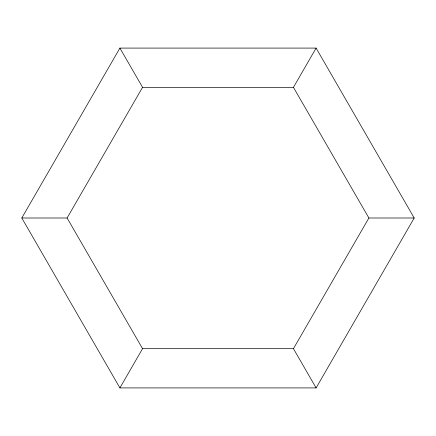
<?xml version="1.0" encoding="UTF-8"?>
<svg xmlns="http://www.w3.org/2000/svg" width="436" height="436" viewBox="0 0 436 436"><rect width="100%" height="100%" fill="white"/><g stroke="black" fill="none" stroke-linecap="round" stroke-linejoin="round"><path stroke-width="0.65" d="M21.8 218L119.9 48.085L316.1 48.085L414.2 218L316.1 387.915L119.9 387.915L21.8 218L67.111 218L142.556 87.325L293.444 87.325L368.889 218L293.444 348.675L142.556 348.675L67.111 218M119.9 387.915L142.556 348.675M293.444 87.325L316.1 48.085M368.889 218L414.2 218M119.9 48.085L142.556 87.325M293.444 348.675L316.1 387.915"/></g></svg>
